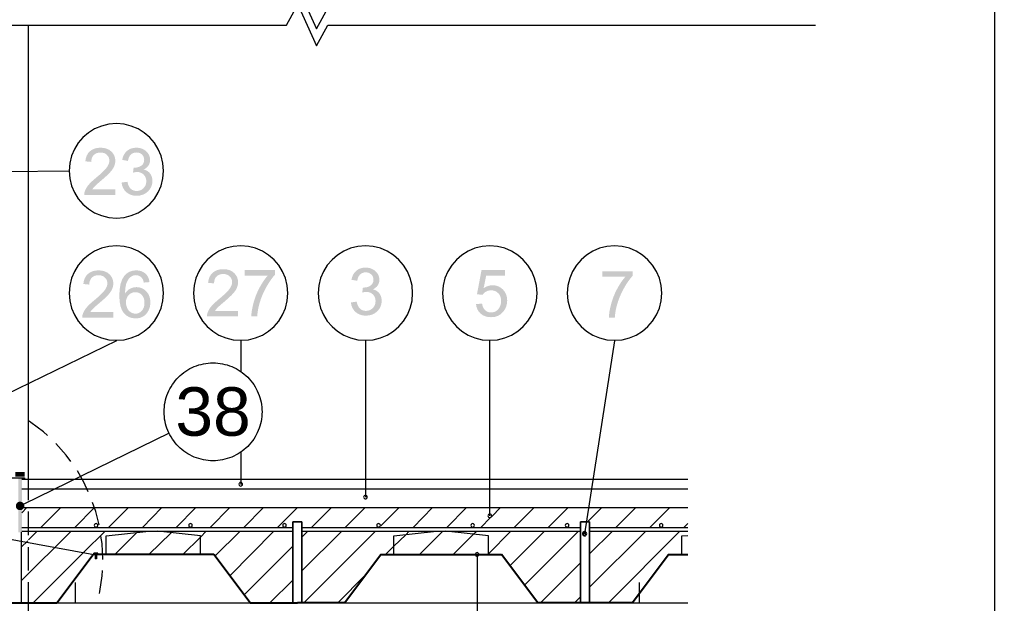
# Model space of a CAD drawing. Header units: millimetres. Extents: x 0 to 297, y 0 to 420.
# Drawn here: x 245.2 to 297, y 333.1 to 364.1 of the extents above; entities that cross this region are included whole.
import ezdxf

# ---------------------------------------------------------------- set-up
doc = ezdxf.new("R2010")
doc.units = ezdxf.units.MM
for name, color, linetype in [('0-MARCO-A3', 8, 'Continuous'), ('1-CORTE-LINEAS', 7, 'Continuous'), ('1-CORTE-RELLENOS', 9, 'Continuous'), ('3-TEXTOS', 7, 'Continuous')]:
    doc.layers.add(name, color=color, linetype=linetype)
doc.styles.add('ARIAL', font='arial.ttf')

msp = doc.modelspace()

# ---------------------------------------------------------------- hatches: boundary and pattern name
at = {"layer": '1-CORTE-RELLENOS'}
h = msp.add_hatch(color=7, dxfattribs=at)
h.dxf.hatch_style = 1
h.paths.add_polyline_path([(250.311, 355.071), (250.311, 354.776), (248.657, 354.776), (248.658, 354.83), (248.665, 354.884), (248.676, 354.937), (248.693, 354.988), (248.729, 355.073), (248.775, 355.157), (248.83, 355.24), (248.894, 355.322), (248.972, 355.406), (249.065, 355.497), (249.173, 355.595), (249.297, 355.699), (249.484, 355.858), (249.638, 356), (249.76, 356.123), (249.848, 356.229), (249.911, 356.325), (249.955, 356.419), (249.982, 356.51), (249.991, 356.598), (249.983, 356.686), (249.958, 356.767), (249.917, 356.841), (249.859, 356.907), (249.789, 356.961), (249.709, 357), (249.62, 357.023), (249.52, 357.031), (249.415, 357.022), (249.321, 356.997), (249.237, 356.956), (249.165, 356.898), (249.107, 356.826), (249.065, 356.74), (249.041, 356.642), (249.032, 356.532), (248.715, 356.562), (248.743, 356.728), (248.793, 356.873), (248.866, 356.997), (248.961, 357.099), (249.076, 357.181), (249.209, 357.24), (249.36, 357.275), (249.528, 357.287), (249.698, 357.274), (249.849, 357.236), (249.982, 357.174), (250.096, 357.086), (250.189, 356.98), (250.255, 356.863), (250.295, 356.734), (250.308, 356.592), (250.304, 356.517), (250.292, 356.442), (250.273, 356.368), (250.245, 356.295), (250.209, 356.222), (250.163, 356.147), (250.107, 356.07), (250.041, 355.992), (249.959, 355.904), (249.853, 355.801), (249.723, 355.684), (249.57, 355.551), (249.443, 355.444), (249.341, 355.356), (249.265, 355.287), (249.214, 355.236), (249.177, 355.195), (249.143, 355.154), (249.112, 355.112), (249.085, 355.071)])
h = msp.add_hatch(color=7, dxfattribs=at)
h.dxf.hatch_style = 1
h.paths.add_polyline_path([(250.641, 355.435), (250.95, 355.476), (250.98, 355.355), (251.02, 355.253), (251.07, 355.168), (251.129, 355.101), (251.195, 355.051), (251.269, 355.015), (251.35, 354.993), (251.437, 354.986), (251.542, 354.995), (251.638, 355.023), (251.725, 355.069), (251.804, 355.134), (251.869, 355.214), (251.916, 355.303), (251.944, 355.4), (251.953, 355.506), (251.944, 355.608), (251.918, 355.7), (251.875, 355.783), (251.815, 355.856), (251.741, 355.917), (251.658, 355.96), (251.565, 355.986), (251.462, 355.994), (251.417, 355.992), (251.366, 355.985), (251.309, 355.974), (251.247, 355.958), (251.28, 356.229), (251.295, 356.227), (251.308, 356.226), (251.32, 356.226), (251.33, 356.226), (251.425, 356.232), (251.516, 356.251), (251.602, 356.283), (251.683, 356.328), (251.752, 356.385), (251.801, 356.457), (251.83, 356.542), (251.84, 356.642), (251.833, 356.723), (251.811, 356.798), (251.775, 356.864), (251.724, 356.923), (251.663, 356.971), (251.594, 357.006), (251.517, 357.026), (251.432, 357.033), (251.346, 357.026), (251.267, 357.005), (251.196, 356.97), (251.132, 356.92), (251.078, 356.857), (251.034, 356.78), (251.002, 356.689), (250.98, 356.584), (250.671, 356.639), (250.709, 356.785), (250.764, 356.912), (250.837, 357.023), (250.928, 357.116), (251.034, 357.191), (251.152, 357.244), (251.282, 357.276), (251.424, 357.287), (251.523, 357.281), (251.619, 357.265), (251.711, 357.237), (251.799, 357.199), (251.88, 357.15), (251.952, 357.094), (252.012, 357.03), (252.063, 356.959), (252.104, 356.882), (252.133, 356.802), (252.151, 356.721), (252.157, 356.636), (252.151, 356.557), (252.135, 356.481), (252.107, 356.41), (252.069, 356.342), (252.019, 356.279), (251.96, 356.222), (251.891, 356.172), (251.812, 356.129), (251.916, 356.097), (252.008, 356.051), (252.087, 355.991), (252.154, 355.917), (252.208, 355.832), (252.247, 355.736), (252.27, 355.631), (252.278, 355.515), (252.263, 355.357), (252.218, 355.211), (252.143, 355.078), (252.038, 354.958), (251.911, 354.859), (251.769, 354.788), (251.61, 354.746), (251.435, 354.732), (251.277, 354.744), (251.134, 354.781), (251.005, 354.842), (250.889, 354.928), (250.792, 355.033), (250.718, 355.152), (250.668, 355.286)])
h = msp.add_hatch(color=7, dxfattribs=at)
h.dxf.hatch_style = 1
h.paths.add_polyline_path([(250.205, 348.552), (250.205, 348.257), (248.552, 348.257), (248.553, 348.311), (248.559, 348.365), (248.571, 348.417), (248.587, 348.469), (248.624, 348.554), (248.669, 348.638), (248.724, 348.72), (248.789, 348.803), (248.866, 348.887), (248.959, 348.978), (249.068, 349.076), (249.191, 349.18), (249.378, 349.339), (249.533, 349.48), (249.654, 349.604), (249.742, 349.709), (249.805, 349.806), (249.85, 349.899), (249.877, 349.99), (249.886, 350.079), (249.877, 350.167), (249.852, 350.248), (249.811, 350.321), (249.753, 350.387), (249.683, 350.442), (249.603, 350.48), (249.514, 350.504), (249.414, 350.511), (249.309, 350.503), (249.215, 350.478), (249.131, 350.437), (249.059, 350.379), (249.001, 350.306), (248.96, 350.221), (248.935, 350.123), (248.926, 350.012), (248.61, 350.043), (248.637, 350.209), (248.687, 350.353), (248.76, 350.477), (248.855, 350.58), (248.97, 350.662), (249.103, 350.721), (249.254, 350.756), (249.423, 350.768), (249.592, 350.755), (249.743, 350.717), (249.876, 350.654), (249.99, 350.566), (250.083, 350.461), (250.149, 350.344), (250.189, 350.214), (250.202, 350.073), (250.198, 349.997), (250.187, 349.923), (250.167, 349.849), (250.139, 349.775), (250.103, 349.703), (250.058, 349.628), (250.001, 349.551), (249.935, 349.472), (249.853, 349.385), (249.747, 349.282), (249.617, 349.164), (249.464, 349.031), (249.337, 348.925), (249.235, 348.837), (249.159, 348.768), (249.108, 348.717), (249.071, 348.676), (249.037, 348.634), (249.006, 348.593), (248.979, 348.552)])
h = msp.add_hatch(color=7, dxfattribs=at)
h.dxf.hatch_style = 1
h.paths.add_polyline_path([(252.098, 350.283), (252.051, 350.405), (251.985, 350.512), (251.899, 350.602), (251.799, 350.675), (251.685, 350.726), (251.558, 350.757), (251.417, 350.768), (251.23, 350.75), (251.063, 350.696), (250.916, 350.606), (250.789, 350.481), (250.672, 350.291), (250.588, 350.052), (250.538, 349.763), (250.521, 349.425), (250.536, 349.124), (250.581, 348.869), (250.656, 348.66), (250.761, 348.497), (250.891, 348.374), (251.039, 348.286), (251.205, 348.233), (251.39, 348.215), (251.498, 348.222), (251.601, 348.242), (251.698, 348.274), (251.789, 348.32), (251.874, 348.38), (251.948, 348.451), (252.013, 348.534), (252.068, 348.629), (252.112, 348.733), (252.144, 348.84), (252.163, 348.952), (252.169, 349.067), (252.156, 349.238), (252.116, 349.392), (252.049, 349.53), (251.955, 349.651), (251.841, 349.75), (251.717, 349.821), (251.581, 349.863), (251.434, 349.877), (251.346, 349.872), (251.261, 349.857), (251.178, 349.831), (251.097, 349.795), (251.02, 349.749), (250.949, 349.692), (250.884, 349.625), (250.825, 349.547), (250.832, 349.723), (250.849, 349.878), (250.876, 350.011), (250.913, 350.123), (250.958, 350.218), (251.011, 350.302), (251.072, 350.373), (251.141, 350.431), (251.199, 350.468), (251.26, 350.493), (251.327, 350.509), (251.398, 350.514), (251.485, 350.506), (251.566, 350.481), (251.64, 350.44), (251.706, 350.382), (251.742, 350.335), (251.773, 350.276), (251.8, 350.204), (251.822, 350.12), (252.125, 350.145)])
h.paths.add_polyline_path([(250.883, 349.182), (250.91, 349.286), (250.955, 349.378), (251.017, 349.458), (251.094, 349.524), (251.179, 349.57), (251.271, 349.598), (251.37, 349.607), (251.47, 349.598), (251.561, 349.57), (251.644, 349.524), (251.718, 349.458), (251.779, 349.377), (251.823, 349.282), (251.849, 349.173), (251.858, 349.051), (251.849, 348.922), (251.823, 348.809), (251.779, 348.709), (251.718, 348.623), (251.644, 348.555), (251.564, 348.506), (251.477, 348.476), (251.384, 348.466), (251.317, 348.471), (251.252, 348.485), (251.189, 348.508), (251.128, 348.541), (251.071, 348.583), (251.021, 348.634), (250.978, 348.694), (250.94, 348.761), (250.911, 348.835), (250.891, 348.911), (250.878, 348.988), (250.874, 349.067)])
h = msp.add_hatch(color=7, dxfattribs=at)
h.dxf.hatch_style = 1
h.paths.add_polyline_path([(256.83, 348.615), (256.83, 348.32), (255.177, 348.32), (255.178, 348.375), (255.184, 348.428), (255.196, 348.481), (255.213, 348.533), (255.249, 348.617), (255.294, 348.701), (255.349, 348.784), (255.414, 348.866), (255.492, 348.951), (255.584, 349.042), (255.693, 349.139), (255.816, 349.244), (256.003, 349.403), (256.158, 349.544), (256.279, 349.667), (256.367, 349.773), (256.43, 349.869), (256.475, 349.963), (256.502, 350.054), (256.511, 350.142), (256.502, 350.23), (256.478, 350.311), (256.436, 350.385), (256.378, 350.451), (256.308, 350.505), (256.229, 350.544), (256.139, 350.567), (256.039, 350.575), (255.934, 350.567), (255.84, 350.542), (255.756, 350.5), (255.684, 350.442), (255.626, 350.37), (255.585, 350.285), (255.56, 350.187), (255.552, 350.076), (255.235, 350.106), (255.262, 350.272), (255.312, 350.417), (255.385, 350.541), (255.48, 350.644), (255.595, 350.726), (255.728, 350.784), (255.879, 350.819), (256.048, 350.831), (256.217, 350.818), (256.368, 350.781), (256.501, 350.718), (256.615, 350.63), (256.708, 350.525), (256.774, 350.407), (256.814, 350.278), (256.828, 350.137), (256.824, 350.061), (256.812, 349.986), (256.792, 349.912), (256.764, 349.839), (256.729, 349.766), (256.683, 349.691), (256.627, 349.614), (256.56, 349.536), (256.478, 349.448), (256.372, 349.346), (256.242, 349.228), (256.089, 349.095), (255.962, 348.988), (255.861, 348.9), (255.784, 348.831), (255.733, 348.781), (255.696, 348.739), (255.662, 348.698), (255.631, 348.657), (255.604, 348.615)])
h = msp.add_hatch(color=7, dxfattribs=at)
h.dxf.hatch_style = 1
h.paths.add_polyline_path([(257.18, 350.492), (257.18, 350.787), (258.797, 350.787), (258.797, 350.55), (258.678, 350.411), (258.559, 350.252), (258.441, 350.073), (258.323, 349.872), (258.213, 349.661), (258.116, 349.446), (258.032, 349.228), (257.962, 349.007), (257.921, 348.846), (257.887, 348.678), (257.861, 348.503), (257.844, 348.32), (257.53, 348.32), (257.539, 348.475), (257.561, 348.645), (257.597, 348.831), (257.645, 349.031), (257.706, 349.239), (257.78, 349.443), (257.865, 349.643), (257.962, 349.839), (258.067, 350.025), (258.176, 350.197), (258.288, 350.352), (258.403, 350.492)])
h = msp.add_hatch(color=7, dxfattribs=at)
h.dxf.hatch_style = 1
h.paths.add_polyline_path([(262.817, 349.064), (263.126, 349.105), (263.156, 348.984), (263.196, 348.882), (263.246, 348.797), (263.305, 348.73), (263.371, 348.68), (263.445, 348.643), (263.526, 348.622), (263.613, 348.614), (263.718, 348.624), (263.814, 348.652), (263.901, 348.698), (263.98, 348.763), (264.045, 348.843), (264.092, 348.932), (264.119, 349.029), (264.129, 349.135), (264.12, 349.237), (264.094, 349.329), (264.051, 349.412), (263.991, 349.485), (263.917, 349.546), (263.834, 349.589), (263.741, 349.615), (263.638, 349.623), (263.593, 349.621), (263.542, 349.614), (263.485, 349.603), (263.423, 349.587), (263.456, 349.857), (263.471, 349.856), (263.484, 349.855), (263.495, 349.855), (263.506, 349.855), (263.601, 349.861), (263.692, 349.88), (263.778, 349.912), (263.859, 349.957), (263.927, 350.014), (263.977, 350.086), (264.006, 350.171), (264.016, 350.271), (264.009, 350.352), (263.987, 350.426), (263.951, 350.493), (263.9, 350.552), (263.839, 350.6), (263.77, 350.634), (263.693, 350.655), (263.608, 350.662), (263.522, 350.655), (263.443, 350.634), (263.372, 350.599), (263.307, 350.549), (263.253, 350.486), (263.21, 350.408), (263.178, 350.318), (263.156, 350.213), (262.847, 350.268), (262.885, 350.413), (262.94, 350.541), (263.013, 350.652), (263.104, 350.745), (263.21, 350.82), (263.328, 350.873), (263.458, 350.905), (263.6, 350.916), (263.699, 350.91), (263.795, 350.894), (263.887, 350.866), (263.974, 350.828), (264.056, 350.779), (264.127, 350.723), (264.188, 350.659), (264.239, 350.588), (264.28, 350.511), (264.309, 350.431), (264.327, 350.349), (264.333, 350.265), (264.327, 350.186), (264.311, 350.11), (264.283, 350.038), (264.245, 349.97), (264.195, 349.908), (264.136, 349.851), (264.067, 349.801), (263.988, 349.758), (264.092, 349.726), (264.184, 349.68), (264.263, 349.62), (264.33, 349.546), (264.384, 349.461), (264.423, 349.365), (264.446, 349.259), (264.454, 349.144), (264.439, 348.986), (264.394, 348.84), (264.319, 348.707), (264.214, 348.587), (264.087, 348.488), (263.944, 348.417), (263.786, 348.375), (263.611, 348.361), (263.453, 348.373), (263.31, 348.41), (263.18, 348.471), (263.065, 348.557), (262.968, 348.661), (262.894, 348.781), (262.844, 348.915)])
h = msp.add_hatch(color=7, dxfattribs=at)
h.dxf.hatch_style = 1
h.paths.add_polyline_path([(269.463, 348.976), (269.786, 349.001), (269.809, 348.891), (269.845, 348.795), (269.892, 348.715), (269.951, 348.648), (270.019, 348.596), (270.094, 348.559), (270.176, 348.537), (270.265, 348.53), (270.371, 348.54), (270.469, 348.571), (270.558, 348.623), (270.64, 348.695), (270.707, 348.786), (270.756, 348.89), (270.785, 349.009), (270.794, 349.142), (270.785, 349.266), (270.757, 349.376), (270.711, 349.472), (270.645, 349.555), (270.566, 349.621), (270.476, 349.669), (270.374, 349.697), (270.26, 349.707), (270.187, 349.702), (270.118, 349.689), (270.053, 349.668), (269.992, 349.638), (269.936, 349.602), (269.886, 349.561), (269.842, 349.515), (269.805, 349.464), (269.516, 349.503), (269.758, 350.787), (271.001, 350.787), (271.001, 350.492), (270.003, 350.492), (269.868, 349.82), (269.982, 349.888), (270.1, 349.937), (270.22, 349.967), (270.342, 349.977), (270.5, 349.963), (270.644, 349.92), (270.775, 349.849), (270.894, 349.751), (270.992, 349.629), (271.063, 349.491), (271.105, 349.337), (271.12, 349.166), (271.107, 349.003), (271.07, 348.851), (271.008, 348.711), (270.921, 348.582), (270.79, 348.449), (270.637, 348.355), (270.462, 348.298), (270.265, 348.279), (270.102, 348.291), (269.955, 348.327), (269.824, 348.386), (269.708, 348.469), (269.612, 348.572), (269.54, 348.691), (269.49, 348.826)])
h = msp.add_hatch(color=7, dxfattribs=at)
h.dxf.hatch_style = 1
h.paths.add_polyline_path([(276.171, 350.429), (276.171, 350.724), (277.789, 350.724), (277.789, 350.486), (277.669, 350.348), (277.55, 350.189), (277.432, 350.009), (277.315, 349.808), (277.204, 349.597), (277.107, 349.383), (277.024, 349.165), (276.954, 348.943), (276.912, 348.782), (276.878, 348.614), (276.853, 348.439), (276.835, 348.257), (276.521, 348.257), (276.53, 348.412), (276.553, 348.582), (276.588, 348.767), (276.637, 348.968), (276.698, 349.175), (276.771, 349.379), (276.856, 349.579), (276.954, 349.775), (277.059, 349.962), (277.167, 350.133), (277.279, 350.289), (277.395, 350.429)])
h = msp.add_hatch(color=7, dxfattribs=at)
h.dxf.hatch_style = 1
h.paths.add_polyline_path([(244.999, 340.051), (245.499, 340.051), (245.499, 339.801), (244.999, 339.801)])
h = msp.add_hatch(color=7, dxfattribs=at)
h.dxf.hatch_style = 1
h.paths.add_polyline_path([(245.349, 339.726), (245.149, 339.726), (245.149, 338.452), (245.162, 338.459), (245.204, 338.471), (245.249, 338.476), (245.294, 338.471), (245.335, 338.459), (245.349, 338.452)])
h = msp.add_hatch(color=7, dxfattribs=at)
h.dxf.hatch_style = 1
h.paths.add_polyline_path([(245.474, 338.251), (245.47, 338.206), (245.457, 338.164), (245.437, 338.126), (245.408, 338.091), (245.373, 338.063), (245.335, 338.042), (245.294, 338.03), (245.249, 338.026), (245.204, 338.03), (245.162, 338.042), (245.124, 338.063), (245.09, 338.091), (245.061, 338.126), (245.04, 338.164), (245.028, 338.206), (245.024, 338.251), (245.028, 338.295), (245.04, 338.337), (245.061, 338.375), (245.09, 338.41), (245.124, 338.438), (245.162, 338.459), (245.204, 338.471), (245.249, 338.476), (245.294, 338.471), (245.335, 338.459), (245.373, 338.438), (245.408, 338.41), (245.437, 338.375), (245.457, 338.337), (245.47, 338.295)])
h = msp.add_hatch(color=7, dxfattribs=at)
h.dxf.hatch_style = 1
h.paths.add_polyline_path([(245.149, 336.851), (245.349, 336.851), (245.349, 338.049), (245.335, 338.042), (245.294, 338.03), (245.249, 338.026), (245.204, 338.03), (245.162, 338.042), (245.149, 338.049)])

# ---------------------------------------------------------------- linework, layer by layer
at = {"layer": '0-MARCO-A3', "lineweight": 0}
msp.add_lwpolyline([(0, 420), (297, 420), (297, 0), (0, 0)], close=True, dxfattribs=at)
at = {"layer": '1-CORTE-LINEAS', "color": 7, "lineweight": 9}
for p, q in [((245.695, 338.563), (245.695, 363.8)), ((235.684, 338.16), (249.166, 335.663)), ((245.695, 336.7), (245.695, 337.949)), ((245.349, 337.102), (259.729, 337.102)), ((260.215, 337.102), (275.011, 337.102)), ((275.498, 337.102), (280.705, 337.102)), ((245.349, 336.912), (259.729, 336.912)), ((260.215, 336.912), (275.011, 336.912)), ((275.498, 336.912), (280.705, 336.912)), ((245.695, 334.816), (245.695, 336.065)), ((249.166, 335.663), (249.166, 335.747)), ((249.23, 335.663), (249.23, 335.43)), ((249.272, 335.663), (249.272, 335.747)), ((245.695, 333.102), (245.695, 334.203)), ((245.695, 308.951), (245.695, 333.102))]:
    msp.add_line(p, q, dxfattribs=at)
at = {"layer": '1-CORTE-LINEAS', "color": 7, "lineweight": 15}
for p, q in [((247.875, 356.046), (244.489, 356.004)), ((250.373, 347.029), (244.468, 344.151)), ((256.977, 347.029), (256.977, 345.389)), ((263.602, 347.029), (263.602, 338.711)), ((270.206, 337.716), (270.206, 347.029)), ((275.243, 336.764), (276.831, 347.029)), ((256.977, 341.113), (256.977, 339.388)), ((245.349, 339.663), (280.705, 339.663)), ((245.349, 339.155), (280.705, 339.155)), ((245.455, 338.16), (280.705, 338.16)), ((245.314, 336.851), (245.314, 333.102)), ((269.529, 335.663), (269.529, 318.496)), ((248.199, 333.126), (248.199, 334.176)), ((278.149, 333.126), (278.149, 334.176)), ((245.695, 333.102), (280.705, 333.102))]:
    msp.add_line(p, q, dxfattribs=at)
at = {"layer": '1-CORTE-LINEAS', "color": 7, "lineweight": 13}
msp.add_line((253.162, 342.111), (245.451, 338.349), dxfattribs=at)
at = {"layer": '1-CORTE-LINEAS', "color": 7, "lineweight": 5}
for p, q in [((245.349, 337.891), (245.61, 338.16)), ((246.352, 337.102), (247.41, 338.16)), ((248.151, 337.102), (249.209, 338.16)), ((249.95, 337.102), (251.008, 338.16)), ((251.749, 337.102), (252.786, 338.16)), ((253.548, 337.102), (254.585, 338.16)), ((255.347, 337.102), (256.384, 338.16)), ((257.125, 337.102), (258.183, 338.16)), ((258.924, 337.102), (259.982, 338.16)), ((260.724, 337.102), (261.782, 338.16)), ((262.523, 337.102), (263.581, 338.16)), ((264.407, 337.187), (265.38, 338.16)), ((266.121, 337.102), (267.158, 338.16)), ((267.92, 337.102), (268.958, 338.16)), ((270.312, 337.694), (270.757, 338.16)), ((271.497, 337.102), (272.556, 338.16)), ((273.296, 337.102), (274.355, 338.16)), ((275.392, 337.398), (276.154, 338.16)), ((276.895, 337.102), (277.953, 338.16)), ((278.694, 337.102), (279.752, 338.16)), ((269.72, 337.102), (270.227, 337.631)), ((280.493, 337.102), (280.705, 337.313)), ((245.314, 334.266), (247.96, 336.912)), ((245.695, 336.446), (246.161, 336.912)), ((248.616, 335.769), (249.76, 336.912)), ((250.289, 335.663), (251.474, 336.848)), ((251.474, 336.848), (251.537, 336.912)), ((252.088, 335.663), (253.273, 336.827)), ((253.273, 336.827), (253.336, 336.912)), ((253.887, 335.663), (254.839, 336.594)), ((254.839, 336.594), (255.135, 336.912)), ((255.601, 335.578), (256.935, 336.912)), ((256.384, 334.541), (258.734, 336.912)), ((260.215, 336.594), (260.533, 336.912)), ((260.215, 334.795), (262.332, 336.912)), ((260.321, 333.102), (264.131, 336.912)), ((266.46, 335.663), (267.708, 336.912)), ((268.259, 335.663), (269.339, 336.742)), ((269.339, 336.742), (269.507, 336.912)), ((270.121, 335.705), (271.307, 336.912)), ((271.264, 335.07), (273.106, 336.912)), ((272.048, 334.054), (274.905, 336.912)), ((275.498, 335.705), (276.704, 336.912)), ((275.498, 333.927), (278.482, 336.912)), ((276.493, 333.102), (280.281, 336.912)), ((245.314, 336.065), (245.653, 336.403)), ((257.146, 333.525), (259.729, 336.107)), ((245.949, 333.102), (248.616, 335.769)), ((270.058, 335.663), (270.121, 335.705)), ((272.895, 333.102), (275.011, 335.218)), ((262.12, 333.102), (263.581, 334.562)), ((258.522, 333.102), (259.729, 334.308)), ((274.694, 333.102), (275.011, 333.419))]:
    msp.add_line(p, q, dxfattribs=at)
at = {"layer": '1-CORTE-LINEAS', "color": 7, "lineweight": 25}
for p, q in [((255.538, 335.663), (249.124, 335.663)), ((257.464, 333.102), (255.538, 335.663)), ((257.464, 333.102), (259.982, 333.102)), ((262.48, 333.102), (259.982, 333.102)), ((277.762, 333.102), (275.265, 333.102))]:
    msp.add_line(p, q, dxfattribs=at)
at = {"layer": '1-CORTE-LINEAS', "color": 7, "lineweight": 13}
for points in [[(257.21, 364.7), (259.399, 364.7), (259.999, 365.8), (260.999, 363.6), (261.599, 364.7), (287.498, 364.7)], [(230.999, 363.8), (259.399, 363.8), (259.999, 364.9), (260.999, 362.7), (261.599, 363.8), (287.498, 363.8)], [(258.099, 343.251), (258.096, 343.123), (258.086, 342.996), (258.071, 342.869), (258.049, 342.743), (258.021, 342.619), (257.987, 342.496), (257.947, 342.375), (257.901, 342.256), (257.849, 342.139), (257.792, 342.025), (257.729, 341.914), (257.661, 341.806), (257.587, 341.702), (257.509, 341.601), (257.425, 341.505), (257.337, 341.412), (257.245, 341.324), (257.148, 341.241), (257.048, 341.162), (256.943, 341.089), (256.835, 341.02), (256.724, 340.958), (256.61, 340.9), (256.494, 340.848), (256.374, 340.802), (256.253, 340.762), (256.131, 340.729), (256.006, 340.701), (255.88, 340.679), (255.754, 340.663), (255.626, 340.654), (255.499, 340.651), (255.371, 340.654), (255.244, 340.663), (255.117, 340.679), (254.991, 340.701), (254.867, 340.729), (254.744, 340.762), (254.623, 340.802), (254.504, 340.848), (254.387, 340.9), (254.273, 340.958), (254.162, 341.02), (254.054, 341.089), (253.95, 341.162), (253.849, 341.241), (253.753, 341.324), (253.66, 341.412), (253.572, 341.505), (253.489, 341.601), (253.41, 341.702), (253.337, 341.806), (253.269, 341.914), (253.206, 342.025), (253.148, 342.139), (253.097, 342.256), (253.051, 342.375), (253.011, 342.496), (252.977, 342.619), (252.949, 342.743), (252.927, 342.869), (252.911, 342.996), (252.902, 343.123), (252.899, 343.251), (252.902, 343.378), (252.911, 343.505), (252.927, 343.632), (252.949, 343.758), (252.977, 343.882), (253.011, 344.005), (253.051, 344.126), (253.097, 344.246), (253.148, 344.362), (253.206, 344.476), (253.269, 344.587), (253.337, 344.695), (253.41, 344.799), (253.489, 344.9), (253.572, 344.996), (253.66, 345.089), (253.753, 345.177), (253.849, 345.26), (253.95, 345.339), (254.054, 345.412), (254.162, 345.481), (254.273, 345.544), (254.387, 345.601), (254.504, 345.653), (254.623, 345.699), (254.744, 345.739), (254.867, 345.773), (254.991, 345.801), (255.117, 345.822), (255.244, 345.838), (255.371, 345.847), (255.499, 345.851), (255.626, 345.847), (255.754, 345.838), (255.88, 345.822), (256.006, 345.801), (256.131, 345.773), (256.253, 345.739), (256.374, 345.699), (256.494, 345.653), (256.61, 345.601), (256.724, 345.544), (256.835, 345.481), (256.943, 345.412), (257.048, 345.339), (257.148, 345.26), (257.245, 345.177), (257.337, 345.089), (257.425, 344.996), (257.509, 344.9), (257.587, 344.799), (257.661, 344.695), (257.729, 344.587), (257.792, 344.476), (257.849, 344.362), (257.901, 344.246), (257.947, 344.126), (257.987, 344.005), (258.021, 343.882), (258.049, 343.758), (258.071, 343.632), (258.086, 343.505), (258.096, 343.378), (258.099, 343.251)]]:
    msp.add_lwpolyline(points, dxfattribs=at)
at = {"layer": '1-CORTE-LINEAS', "color": 7, "lineweight": 9}
for points in [[(252.87, 356.057), (252.838, 356.463), (252.743, 356.849), (252.591, 357.209), (252.387, 357.538), (252.136, 357.83), (251.844, 358.081), (251.515, 358.285), (251.155, 358.437), (250.769, 358.532), (250.362, 358.565), (249.956, 358.532), (249.57, 358.437), (249.21, 358.285), (248.881, 358.081), (248.589, 357.83), (248.338, 357.538), (248.134, 357.209), (247.982, 356.849), (247.887, 356.463), (247.854, 356.057), (247.887, 355.65), (247.982, 355.264), (248.134, 354.904), (248.338, 354.576), (248.589, 354.283), (248.881, 354.033), (249.21, 353.829), (249.57, 353.677), (249.956, 353.582), (250.362, 353.549), (250.769, 353.582), (251.155, 353.677), (251.515, 353.829), (251.844, 354.033), (252.136, 354.283), (252.387, 354.576), (252.591, 354.904), (252.743, 355.264), (252.838, 355.65), (252.87, 356.057)], [(252.87, 349.559), (252.838, 349.965), (252.743, 350.351), (252.591, 350.711), (252.387, 351.04), (252.136, 351.332), (251.844, 351.583), (251.515, 351.787), (251.155, 351.939), (250.769, 352.034), (250.362, 352.067), (249.956, 352.034), (249.57, 351.939), (249.21, 351.787), (248.881, 351.583), (248.589, 351.332), (248.338, 351.04), (248.134, 350.711), (247.982, 350.351), (247.887, 349.965), (247.854, 349.559), (247.887, 349.152), (247.982, 348.766), (248.134, 348.406), (248.338, 348.077), (248.589, 347.785), (248.881, 347.534), (249.21, 347.33), (249.57, 347.178), (249.956, 347.083), (250.362, 347.051), (250.769, 347.083), (251.155, 347.178), (251.515, 347.33), (251.844, 347.534), (252.136, 347.785), (252.387, 348.077), (252.591, 348.406), (252.743, 348.766), (252.838, 349.152), (252.87, 349.559)], [(259.475, 349.559), (259.442, 349.965), (259.347, 350.351), (259.195, 350.711), (258.991, 351.04), (258.74, 351.332), (258.448, 351.583), (258.119, 351.787), (257.759, 351.939), (257.373, 352.034), (256.967, 352.067), (256.56, 352.034), (256.174, 351.939), (255.814, 351.787), (255.485, 351.583), (255.193, 351.332), (254.942, 351.04), (254.738, 350.711), (254.586, 350.351), (254.491, 349.965), (254.458, 349.559), (254.491, 349.152), (254.586, 348.766), (254.738, 348.406), (254.942, 348.077), (255.193, 347.785), (255.485, 347.534), (255.814, 347.33), (256.174, 347.178), (256.56, 347.083), (256.967, 347.051), (257.373, 347.083), (257.759, 347.178), (258.119, 347.33), (258.448, 347.534), (258.74, 347.785), (258.991, 348.077), (259.195, 348.406), (259.347, 348.766), (259.442, 349.152), (259.475, 349.559)], [(266.099, 349.559), (266.067, 349.965), (265.972, 350.351), (265.82, 350.711), (265.616, 351.04), (265.365, 351.332), (265.073, 351.583), (264.744, 351.787), (264.384, 351.939), (263.998, 352.034), (263.591, 352.067), (263.185, 352.034), (262.799, 351.939), (262.439, 351.787), (262.11, 351.583), (261.818, 351.332), (261.567, 351.04), (261.363, 350.711), (261.211, 350.351), (261.116, 349.965), (261.083, 349.559), (261.116, 349.152), (261.211, 348.766), (261.363, 348.406), (261.567, 348.077), (261.818, 347.785), (262.11, 347.534), (262.439, 347.33), (262.799, 347.178), (263.185, 347.083), (263.591, 347.051), (263.998, 347.083), (264.384, 347.178), (264.744, 347.33), (265.073, 347.534), (265.365, 347.785), (265.616, 348.077), (265.82, 348.406), (265.972, 348.766), (266.067, 349.152), (266.099, 349.559)], [(272.704, 349.559), (272.671, 349.965), (272.576, 350.351), (272.424, 350.711), (272.22, 351.04), (271.969, 351.332), (271.677, 351.583), (271.348, 351.787), (270.988, 351.939), (270.602, 352.034), (270.196, 352.067), (269.789, 352.034), (269.403, 351.939), (269.043, 351.787), (268.714, 351.583), (268.422, 351.332), (268.171, 351.04), (267.967, 350.711), (267.815, 350.351), (267.72, 349.965), (267.687, 349.559), (267.72, 349.152), (267.815, 348.766), (267.967, 348.406), (268.171, 348.077), (268.422, 347.785), (268.714, 347.534), (269.043, 347.33), (269.403, 347.178), (269.789, 347.083), (270.196, 347.051), (270.602, 347.083), (270.988, 347.178), (271.348, 347.33), (271.677, 347.534), (271.969, 347.785), (272.22, 348.077), (272.424, 348.406), (272.576, 348.766), (272.671, 349.152), (272.704, 349.559)], [(279.329, 349.559), (279.296, 349.965), (279.201, 350.351), (279.049, 350.711), (278.845, 351.04), (278.594, 351.332), (278.302, 351.583), (277.973, 351.787), (277.613, 351.939), (277.227, 352.034), (276.821, 352.067), (276.414, 352.034), (276.028, 351.939), (275.668, 351.787), (275.339, 351.583), (275.047, 351.332), (274.796, 351.04), (274.593, 350.711), (274.44, 350.351), (274.345, 349.965), (274.313, 349.559), (274.345, 349.152), (274.44, 348.766), (274.593, 348.406), (274.796, 348.077), (275.047, 347.785), (275.339, 347.534), (275.668, 347.33), (276.028, 347.178), (276.414, 347.083), (276.821, 347.051), (277.227, 347.083), (277.613, 347.178), (277.973, 347.33), (278.302, 347.534), (278.594, 347.785), (278.845, 348.077), (279.049, 348.406), (279.201, 348.766), (279.296, 349.152), (279.329, 349.559)], [(249.378, 337.218), (249.371, 337.256), (249.35, 337.286), (249.32, 337.306), (249.283, 337.313), (249.246, 337.306), (249.216, 337.286), (249.195, 337.256), (249.188, 337.218), (249.195, 337.181), (249.216, 337.151), (249.246, 337.131), (249.283, 337.123), (249.32, 337.131), (249.35, 337.151), (249.371, 337.181), (249.378, 337.218)], [(254.395, 337.218), (254.387, 337.256), (254.367, 337.286), (254.336, 337.306), (254.299, 337.313), (254.262, 337.306), (254.232, 337.286), (254.212, 337.256), (254.204, 337.218), (254.212, 337.181), (254.232, 337.151), (254.262, 337.131), (254.299, 337.123), (254.336, 337.131), (254.367, 337.151), (254.387, 337.181), (254.395, 337.218)], [(259.39, 337.218), (259.382, 337.256), (259.362, 337.286), (259.332, 337.306), (259.295, 337.313), (259.258, 337.306), (259.228, 337.286), (259.207, 337.256), (259.2, 337.218), (259.207, 337.181), (259.228, 337.151), (259.258, 337.131), (259.295, 337.123), (259.332, 337.131), (259.362, 337.151), (259.382, 337.181), (259.39, 337.218)], [(264.385, 337.218), (264.378, 337.256), (264.357, 337.286), (264.327, 337.306), (264.29, 337.313), (264.253, 337.306), (264.223, 337.286), (264.202, 337.256), (264.195, 337.218), (264.202, 337.181), (264.223, 337.151), (264.253, 337.131), (264.29, 337.123), (264.327, 337.131), (264.357, 337.151), (264.378, 337.181), (264.385, 337.218)], [(269.381, 337.218), (269.373, 337.256), (269.353, 337.286), (269.322, 337.306), (269.286, 337.313), (269.248, 337.306), (269.218, 337.286), (269.198, 337.256), (269.19, 337.218), (269.198, 337.181), (269.218, 337.151), (269.248, 337.131), (269.286, 337.123), (269.322, 337.131), (269.353, 337.151), (269.373, 337.181), (269.381, 337.218)], [(274.397, 337.218), (274.39, 337.256), (274.369, 337.286), (274.339, 337.306), (274.301, 337.313), (274.265, 337.306), (274.234, 337.286), (274.214, 337.256), (274.206, 337.218), (274.214, 337.181), (274.234, 337.151), (274.265, 337.131), (274.301, 337.123), (274.339, 337.131), (274.369, 337.151), (274.39, 337.181), (274.397, 337.218)], [(279.393, 337.218), (279.385, 337.256), (279.365, 337.286), (279.334, 337.306), (279.297, 337.313), (279.26, 337.306), (279.23, 337.286), (279.209, 337.256), (279.202, 337.218), (279.209, 337.181), (279.23, 337.151), (279.26, 337.131), (279.297, 337.123), (279.334, 337.131), (279.365, 337.151), (279.385, 337.181), (279.393, 337.218)], [(249.823, 335.663), (249.823, 336.658), (252.088, 336.912)], [(254.839, 335.663), (254.839, 336.658), (252.574, 336.912)], [(265.105, 335.663), (265.105, 336.658), (267.37, 336.912)], [(270.121, 335.663), (270.121, 336.658), (267.856, 336.912)], [(280.387, 335.663), (280.387, 336.658), (280.705, 336.679)], [(249.378, 335.663), (249.378, 335.747), (249.166, 335.747)], [(249.314, 335.663), (249.314, 335.43), (249.23, 335.43)]]:
    msp.add_lwpolyline(points, dxfattribs=at)
at = {"layer": '1-CORTE-LINEAS', "color": 7, "lineweight": 15}
for points in [[(246.711, 341.992), (246.5, 342.182), (245.822, 342.69), (245.738, 342.753)], [(247.939, 340.616), (247.706, 340.954), (247.156, 341.568)], [(243.473, 339.663), (243.473, 339.748), (245.483, 339.748), (245.483, 339.663)], [(248.87, 339.007), (248.637, 339.515), (248.299, 340.107)], [(257.062, 339.398), (257.054, 339.436), (257.034, 339.466), (257.004, 339.487), (256.967, 339.494), (256.929, 339.487), (256.899, 339.466), (256.878, 339.436), (256.871, 339.398), (256.878, 339.361), (256.899, 339.331), (256.929, 339.311), (256.967, 339.303), (257.004, 339.311), (257.034, 339.331), (257.054, 339.361), (257.062, 339.398)], [(263.687, 338.721), (263.679, 338.758), (263.659, 338.789), (263.628, 338.809), (263.591, 338.817), (263.554, 338.809), (263.524, 338.789), (263.504, 338.758), (263.496, 338.721), (263.504, 338.684), (263.524, 338.654), (263.554, 338.634), (263.591, 338.626), (263.628, 338.634), (263.659, 338.654), (263.679, 338.684), (263.687, 338.721)], [(249.442, 337.25), (249.272, 337.949), (249.103, 338.436)], [(270.291, 337.726), (270.283, 337.764), (270.263, 337.794), (270.233, 337.814), (270.196, 337.822), (270.158, 337.814), (270.128, 337.794), (270.107, 337.764), (270.1, 337.726), (270.107, 337.689), (270.128, 337.659), (270.158, 337.639), (270.196, 337.631), (270.233, 337.639), (270.263, 337.659), (270.283, 337.689), (270.291, 337.726)], [(259.729, 333.102), (259.729, 337.398), (260.215, 337.398), (260.215, 333.102)], [(260.215, 333.102), (260.215, 337.398), (259.729, 337.398), (259.729, 333.102)], [(275.011, 333.102), (275.011, 337.398), (275.498, 337.398), (275.498, 333.102)], [(275.498, 333.102), (275.498, 337.398), (275.011, 337.398), (275.011, 333.102)], [(249.653, 335.409), (249.611, 336.255), (249.547, 336.636)], [(269.613, 335.674), (269.606, 335.711), (269.586, 335.741), (269.555, 335.761), (269.518, 335.769), (269.481, 335.761), (269.451, 335.741), (269.43, 335.711), (269.423, 335.674), (269.43, 335.636), (269.451, 335.606), (269.481, 335.585), (269.518, 335.578), (269.555, 335.585), (269.586, 335.606), (269.606, 335.636), (269.613, 335.674)], [(249.463, 333.589), (249.484, 333.694), (249.611, 334.541), (249.632, 334.816)]]:
    msp.add_lwpolyline(points, dxfattribs=at)
at = {"layer": '1-CORTE-LINEAS', "color": 7, "lineweight": 5}
msp.add_lwpolyline([(264.66, 335.663), (265.105, 336.107), (265.74, 336.721), (265.909, 336.912)], dxfattribs=at)
at = {"layer": '1-CORTE-LINEAS', "color": 7, "lineweight": 25}
for points in [[(275.328, 336.774), (275.321, 336.811), (275.3, 336.841), (275.27, 336.862), (275.233, 336.869), (275.196, 336.862), (275.166, 336.841), (275.145, 336.811), (275.138, 336.774), (275.145, 336.737), (275.166, 336.707), (275.196, 336.686), (275.233, 336.679), (275.27, 336.686), (275.3, 336.707), (275.321, 336.737), (275.328, 336.774)], [(242.583, 333.102), (247.198, 333.102), (249.124, 335.663)], [(262.48, 333.102), (264.407, 335.663), (270.82, 335.663)], [(275.265, 333.102), (272.746, 333.102), (270.82, 335.663)], [(277.762, 333.102), (279.689, 335.663), (280.705, 335.663)]]:
    msp.add_lwpolyline(points, dxfattribs=at)

# ---------------------------------------------------------------- texts
at = {"layer": '3-TEXTOS', "color": 7, "style": 'ARIAL'}
msp.add_text('38', height=2.5764, dxfattribs=at).set_placement((253.497, 341.98))

doc.saveas('drawing.dxf')
